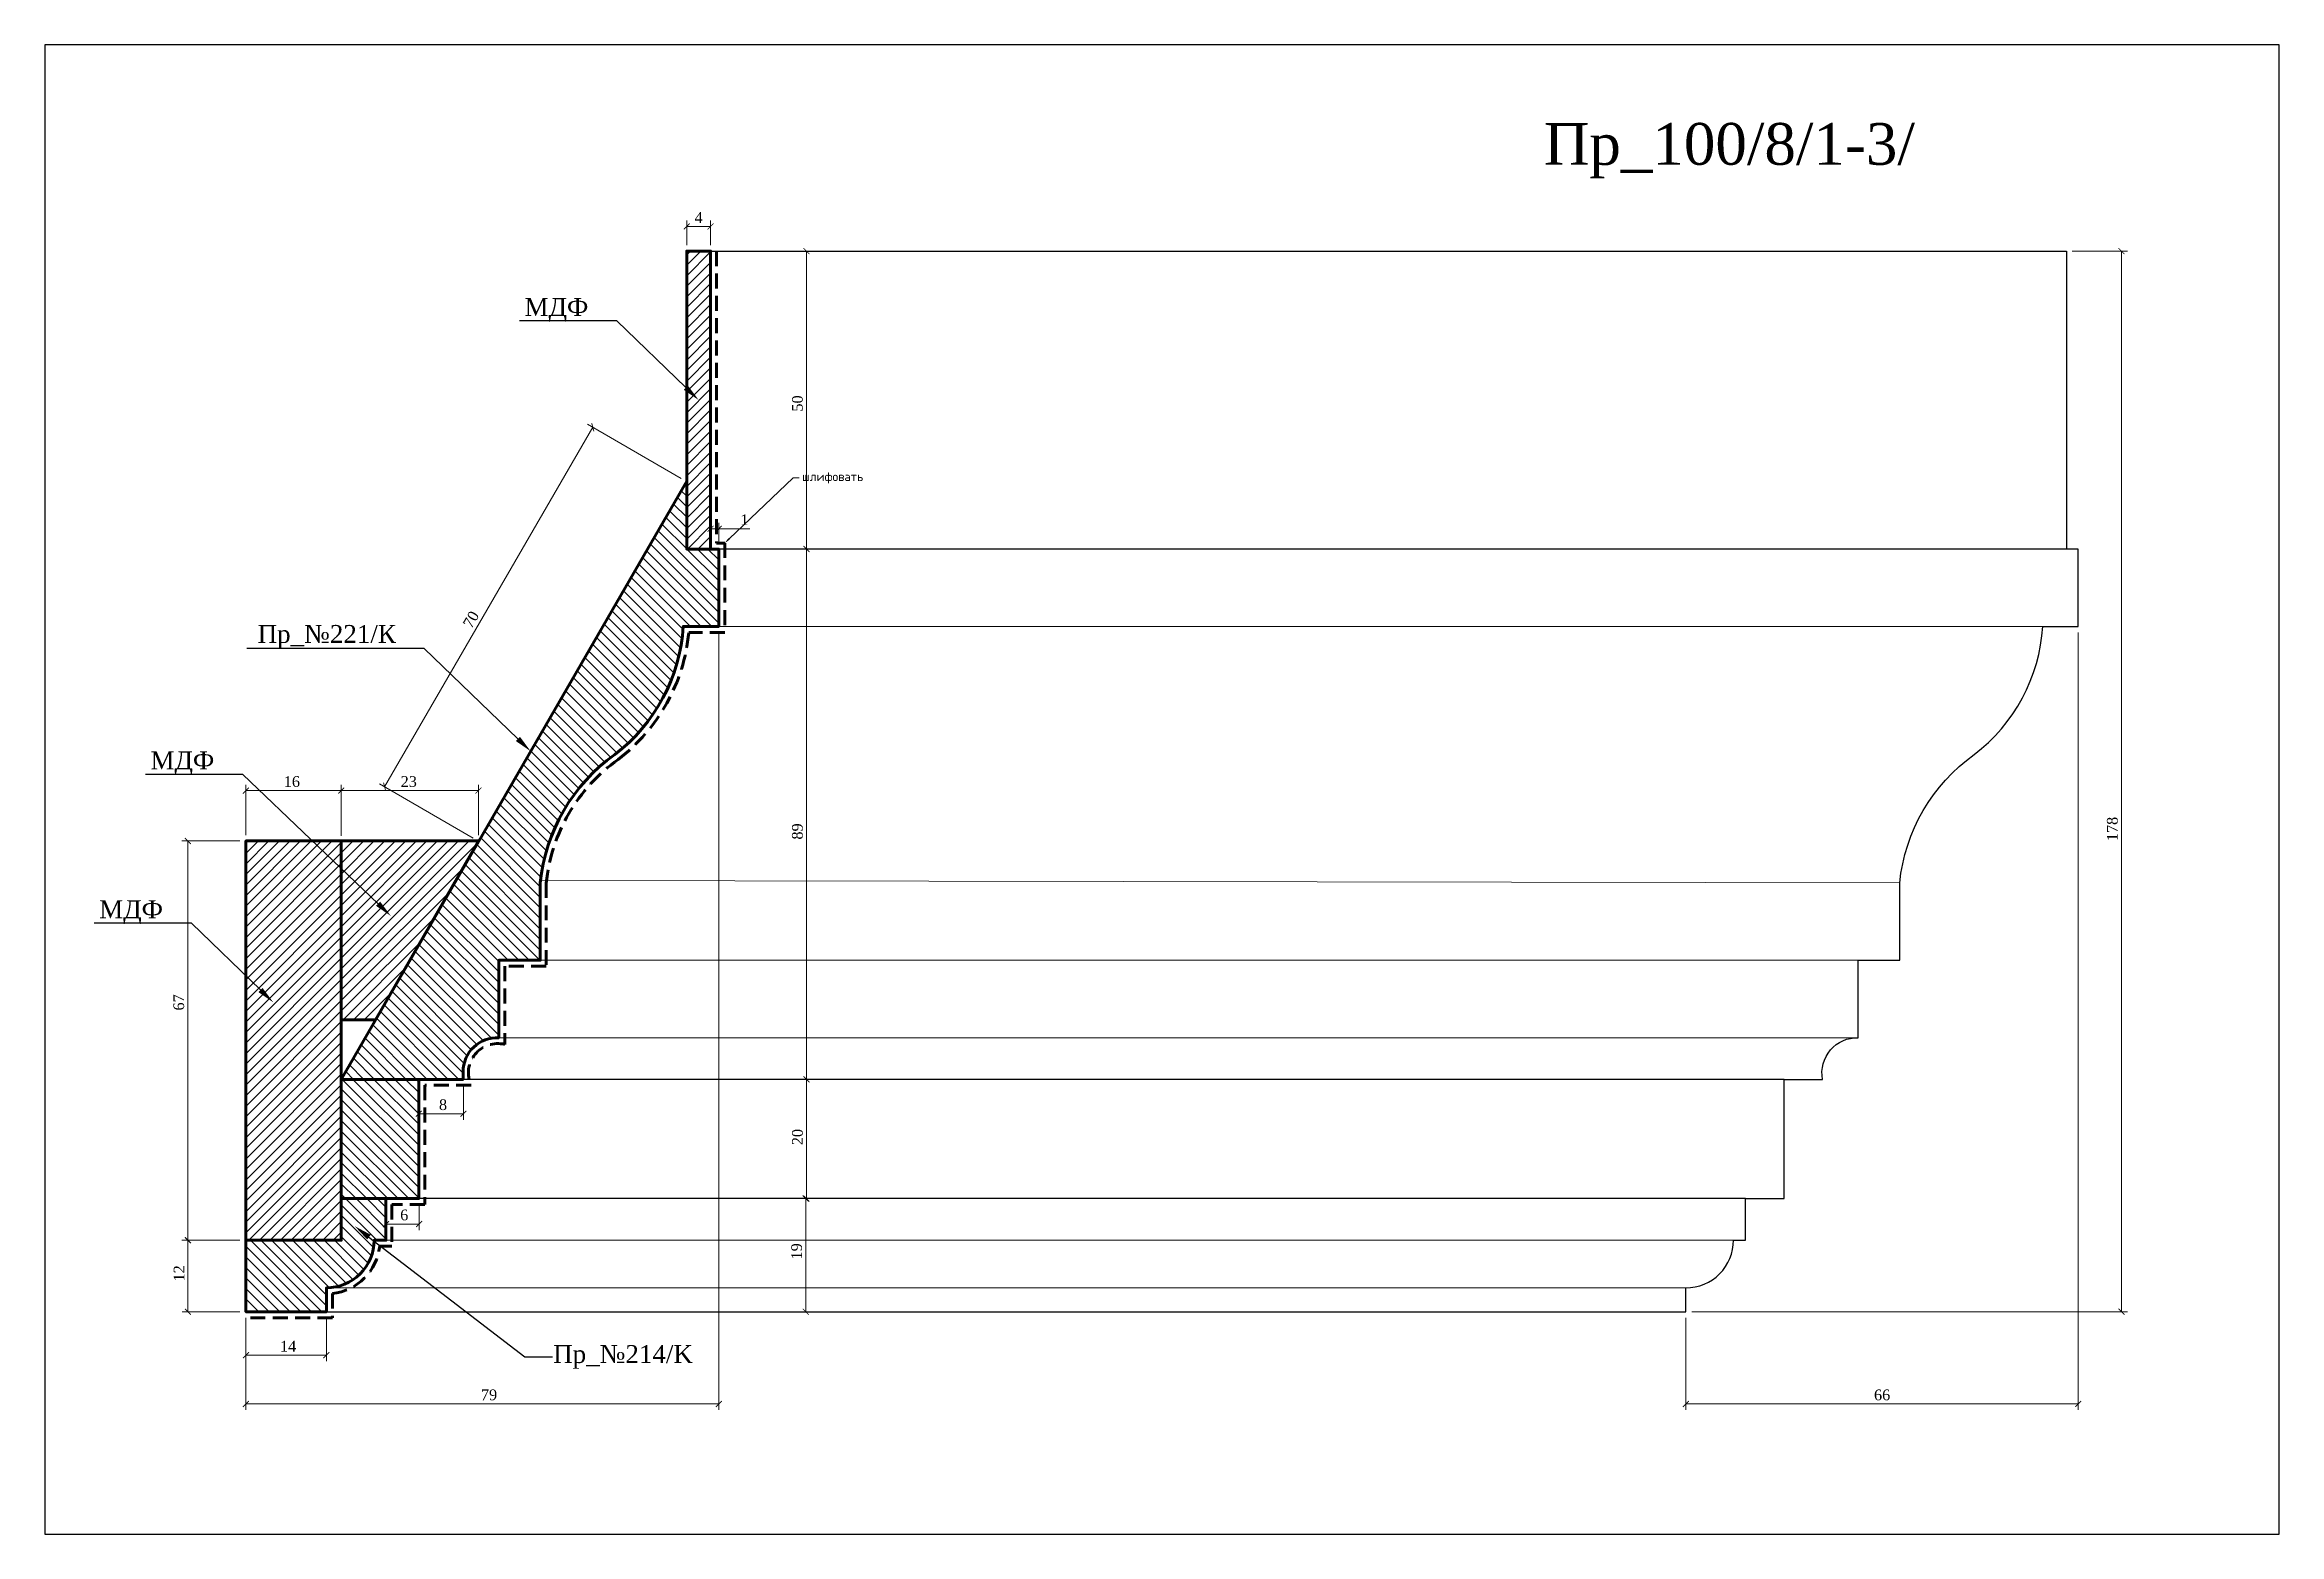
# Model space of a CAD drawing. Header units: millimetres. Extents: x 308810 to 309185, y -92467 to -92217.
import ezdxf
from ezdxf import colors
from ezdxf.entities.mleader import LeaderData, LeaderLine
from ezdxf.math import Vec2, Vec3

# ---------------------------------------------------------------- set-up
doc = ezdxf.new("R2010")
doc.units = ezdxf.units.MM
doc.header["$MEASUREMENT"] = 0
doc.linetypes.add('HIDDEN', pattern=[0.375, 0.25, -0.125])
doc.layers.add('Outside panel', color=7, linetype='Continuous', lineweight=18, true_color=0x7f5e57)
doc.layers.add('линия 50', color=1, linetype='Continuous', lineweight=140)
doc.layers.add('служебный слой РАЗМЕРЫ', color=7, linetype='Continuous', lineweight=9)
doc.layers.add('размеры в модели', color=7, linetype='Continuous')
doc.styles.add('ELECT', font='times.ttf')
doc.styles.get("Standard").update_dxf_attribs({"font": 'times.ttf'})
doc.styles.add('ЕСКД профили текст', font='isocpeur.ttf')
doc.dimstyles.new('M_1', dxfattribs={"dimtxt": 1.8, "dimasz": 1, "dimexe": 1, "dimexo": 1, "dimgap": 0.6, "dimtad": 1, "dimdec": 0, "dimdsep": 46, "dimtxsty": 'Standard', "dimblk": 'ARCHTICK', "dimcen": -5, "dimclrd": 7, "dimclre": 7, "dimclrt": 7, "dimadec": 0, "dimazin": 0, "dimtfac": 1, "dimtdec": 0, "dimtmove": 0, "dimatfit": 3, "dimfxl": 1, "dimtolj": 1, "dimtzin": 0, "dimlwd": 5, "dimlwe": 5, "dimarcsym": 0})
pattern_1 = [(45, (-404.8397, 2071.4047), (-0.8838834765, 0.8838834765), [])]
pattern_2 = [(135, (1677.04, -1007.8649), (-0.8838834765, -0.8838834765), [])]

# ---------------------------------------------------------------- blocks, each defined once
blk = doc.blocks.new('_ArchTick')
at = {"color": 0, "linetype": 'ByBlock', "const_width": 0.15}
blk.add_lwpolyline([(-0.5, -0.5), (0.5, 0.5)], dxfattribs=at)
blk = doc.blocks.new('*D18')
at = {"color": 7, "lineweight": 5, "ltscale": 1000, "transparency": 16777216}
for p, q in [((309151.46, -92315.81), (309151.46, -92446.29)), ((309085.61, -92430.81), (309085.61, -92446.29)), ((309085.61, -92445.29), (309151.46, -92445.29))]:
    blk.add_line(p, q, dxfattribs=at)
at = {"layer": 'Defpoints', "color": 0, "ltscale": 1000, "transparency": 16777216}
for p in [(309151.46, -92314.81), (309085.61, -92429.81), (309151.46, -92445.29)]:
    blk.add_point(p, dxfattribs=at)
at = {"color": 7, "lineweight": 5, "ltscale": 1000, "transparency": 16777216, "rotation": 180}
blk.add_blockref('_ArchTick', (309085.61, -92445.29), dxfattribs=at)
at = {"color": 7, "lineweight": 5, "ltscale": 1000, "transparency": 16777216}
blk.add_blockref('_ArchTick', (309151.46, -92445.29), dxfattribs=at)
at = {"color": 7, "ltscale": 1000, "transparency": 16777216, "insert": (309118.54, -92443.78), "char_height": 1.8, "attachment_point": 5}
blk.add_mtext('\\A1;66', dxfattribs=at)
blk = doc.blocks.new('*D17')
at = {"color": 7, "lineweight": 5, "ltscale": 1000, "transparency": 16777216}
for p, q in [((309150.46, -92251.81), (309159.7, -92251.81)), ((309158.7, -92251.81), (309158.7, -92429.81)), ((309086.61, -92429.81), (309159.7, -92429.81))]:
    blk.add_line(p, q, dxfattribs=at)
at = {"layer": 'Defpoints', "color": 0, "ltscale": 1000, "transparency": 16777216}
for p in [(309149.46, -92251.81), (309085.61, -92429.81), (309158.7, -92429.81)]:
    blk.add_point(p, dxfattribs=at)
at = {"color": 7, "lineweight": 5, "ltscale": 1000, "transparency": 16777216}
for p, rotation in [((309158.7, -92251.81), 90), ((309158.7, -92429.81), 270)]:
    blk.add_blockref('_ArchTick', p, dxfattribs=dict(at, rotation=rotation))
at = {"color": 7, "ltscale": 1000, "transparency": 16777216, "insert": (309157.18, -92348.79), "char_height": 1.8, "attachment_point": 5, "rotation": 90}
blk.add_mtext('\\A1;178', dxfattribs=at)
blk = doc.blocks.new('*D16')
at = {"layer": 'Defpoints', "color": 0, "ltscale": 1000, "transparency": 16777216}
for p in [(308902.17, -92281.37), (308917.9, -92290.48), (308882.97, -92350.81)]:
    blk.add_point(p, dxfattribs=at)
at = {"layer": 'размеры в модели', "color": 7, "lineweight": 5, "ltscale": 1000, "transparency": 16777216}
for p, q in [((308867.24, -92341.71), (308902.17, -92281.37)), ((308917.03, -92289.98), (308901.31, -92280.87)), ((308882.1, -92350.31), (308866.38, -92341.21))]:
    blk.add_line(p, q, dxfattribs=at)
for p, rotation in [((308902.17, -92281.37), 59.93123821539679), ((308867.24, -92341.71), 239.9312382153968)]:
    blk.add_blockref('_ArchTick', p, dxfattribs=dict(at, rotation=rotation))
at = {"layer": 'размеры в модели', "color": 7, "ltscale": 1000, "transparency": 16777216, "insert": (308881.74, -92313.64), "char_height": 1.8, "attachment_point": 5, "rotation": 59.9312}
blk.add_mtext('\\A1;70', dxfattribs=at)
blk = doc.blocks.new('*D15')
at = {"layer": 'Defpoints', "color": 0, "ltscale": 1000, "transparency": 16777216}
for p in [(308843.96, -92417.81), (308834.24, -92429.81), (308843.96, -92429.81)]:
    blk.add_point(p, dxfattribs=at)
at = {"layer": 'размеры в модели', "color": 7, "lineweight": 5, "ltscale": 1000, "transparency": 16777216}
for p, q in [((308842.96, -92417.81), (308833.24, -92417.81)), ((308834.24, -92417.81), (308834.24, -92429.81)), ((308842.96, -92429.81), (308833.24, -92429.81))]:
    blk.add_line(p, q, dxfattribs=at)
for p, rotation in [((308834.24, -92417.81), 90), ((308834.24, -92429.81), 270)]:
    blk.add_blockref('_ArchTick', p, dxfattribs=dict(at, rotation=rotation))
at = {"layer": 'размеры в модели', "color": 7, "ltscale": 1000, "transparency": 16777216, "insert": (308832.74, -92423.37), "char_height": 1.8, "attachment_point": 5, "rotation": 90}
blk.add_mtext('\\A1;12', dxfattribs=at)
blk = doc.blocks.new('*D14')
at = {"layer": 'Defpoints', "color": 0, "ltscale": 1000, "transparency": 16777216}
for p in [(308843.96, -92350.81), (308834.21, -92417.81), (308843.96, -92417.81)]:
    blk.add_point(p, dxfattribs=at)
at = {"layer": 'размеры в модели', "color": 7, "lineweight": 5, "ltscale": 1000, "transparency": 16777216}
for p, q in [((308842.96, -92350.81), (308833.21, -92350.81)), ((308834.21, -92350.81), (308834.21, -92417.81)), ((308842.96, -92417.81), (308833.21, -92417.81))]:
    blk.add_line(p, q, dxfattribs=at)
for p, rotation in [((308834.21, -92350.81), 90), ((308834.21, -92417.81), 270)]:
    blk.add_blockref('_ArchTick', p, dxfattribs=dict(at, rotation=rotation))
at = {"layer": 'размеры в модели', "color": 7, "ltscale": 1000, "transparency": 16777216, "insert": (308832.7, -92377.9), "char_height": 1.8, "attachment_point": 5, "rotation": 90}
blk.add_mtext('\\A1;67', dxfattribs=at)
blk = doc.blocks.new('*D13')
at = {"layer": 'Defpoints', "color": 0, "ltscale": 1000, "transparency": 16777216}
for p in [(308882.97, -92342.36), (308859.97, -92350.92), (308882.97, -92350.81)]:
    blk.add_point(p, dxfattribs=at)
at = {"layer": 'размеры в модели', "color": 7, "lineweight": 5, "ltscale": 1000, "transparency": 16777216}
for p, q in [((308859.97, -92349.92), (308859.97, -92341.36)), ((308859.97, -92342.36), (308882.97, -92342.36)), ((308882.97, -92349.81), (308882.97, -92341.36))]:
    blk.add_line(p, q, dxfattribs=at)
at = {"layer": 'размеры в модели', "color": 7, "lineweight": 5, "ltscale": 1000, "transparency": 16777216, "rotation": 180}
blk.add_blockref('_ArchTick', (308859.97, -92342.36), dxfattribs=at)
at = {"layer": 'размеры в модели', "color": 7, "lineweight": 5, "ltscale": 1000, "transparency": 16777216}
blk.add_blockref('_ArchTick', (308882.97, -92342.36), dxfattribs=at)
at = {"layer": 'размеры в модели', "color": 7, "ltscale": 1000, "transparency": 16777216, "insert": (308871.29, -92340.84), "char_height": 1.8, "attachment_point": 5}
blk.add_mtext('\\A1;23', dxfattribs=at)
blk = doc.blocks.new('*D12')
at = {"layer": 'Defpoints', "color": 0, "ltscale": 1000, "transparency": 16777216}
for p in [(308859.97, -92342.36), (308843.96, -92350.81), (308859.97, -92350.81)]:
    blk.add_point(p, dxfattribs=at)
at = {"layer": 'размеры в модели', "color": 7, "lineweight": 5, "ltscale": 1000, "transparency": 16777216}
for p, q in [((308843.96, -92349.81), (308843.96, -92341.36)), ((308843.96, -92342.36), (308859.97, -92342.36)), ((308859.97, -92349.81), (308859.97, -92341.36))]:
    blk.add_line(p, q, dxfattribs=at)
at = {"layer": 'размеры в модели', "color": 7, "lineweight": 5, "ltscale": 1000, "transparency": 16777216, "rotation": 180}
blk.add_blockref('_ArchTick', (308843.96, -92342.36), dxfattribs=at)
at = {"layer": 'размеры в модели', "color": 7, "lineweight": 5, "ltscale": 1000, "transparency": 16777216}
blk.add_blockref('_ArchTick', (308859.97, -92342.36), dxfattribs=at)
at = {"layer": 'размеры в модели', "color": 7, "ltscale": 1000, "transparency": 16777216, "insert": (308851.68, -92340.84), "char_height": 1.8, "attachment_point": 5}
blk.add_mtext('\\A1;16', dxfattribs=at)
blk = doc.blocks.new('*D11')
at = {"layer": 'Defpoints', "color": 0, "ltscale": 1000, "transparency": 16777216}
for p in [(308923.31, -92314.81), (308843.96, -92429.81), (308923.31, -92445.29)]:
    blk.add_point(p, dxfattribs=at)
at = {"layer": 'размеры в модели', "color": 7, "lineweight": 5, "ltscale": 1000, "transparency": 16777216}
for p, q in [((308923.31, -92315.81), (308923.31, -92446.29)), ((308843.96, -92430.81), (308843.96, -92446.29)), ((308843.96, -92445.29), (308923.31, -92445.29))]:
    blk.add_line(p, q, dxfattribs=at)
at = {"layer": 'размеры в модели', "color": 7, "lineweight": 5, "ltscale": 1000, "transparency": 16777216, "rotation": 180}
blk.add_blockref('_ArchTick', (308843.96, -92445.29), dxfattribs=at)
at = {"layer": 'размеры в модели', "color": 7, "lineweight": 5, "ltscale": 1000, "transparency": 16777216}
blk.add_blockref('_ArchTick', (308923.31, -92445.29), dxfattribs=at)
at = {"layer": 'размеры в модели', "color": 7, "ltscale": 1000, "transparency": 16777216, "insert": (308884.76, -92443.77), "char_height": 1.8, "attachment_point": 5}
blk.add_mtext('\\A1;79', dxfattribs=at)
blk = doc.blocks.new('*D10')
at = {"layer": 'Defpoints', "color": 0, "ltscale": 1000, "transparency": 16777216}
for p in [(308843.96, -92429.81), (308857.47, -92429.68), (308857.47, -92437.1)]:
    blk.add_point(p, dxfattribs=at)
at = {"layer": 'размеры в модели', "color": 7, "lineweight": 5, "ltscale": 1000, "transparency": 16777216}
for p, q in [((308843.96, -92430.81), (308843.96, -92438.1)), ((308857.47, -92430.68), (308857.47, -92438.1)), ((308843.96, -92437.1), (308857.47, -92437.1))]:
    blk.add_line(p, q, dxfattribs=at)
at = {"layer": 'размеры в модели', "color": 7, "lineweight": 5, "ltscale": 1000, "transparency": 16777216, "rotation": 180}
blk.add_blockref('_ArchTick', (308843.96, -92437.1), dxfattribs=at)
at = {"layer": 'размеры в модели', "color": 7, "lineweight": 5, "ltscale": 1000, "transparency": 16777216}
blk.add_blockref('_ArchTick', (308857.47, -92437.1), dxfattribs=at)
at = {"layer": 'размеры в модели', "color": 7, "ltscale": 1000, "transparency": 16777216, "insert": (308851.04, -92435.6), "char_height": 1.8, "attachment_point": 5}
blk.add_mtext('\\A1;14', dxfattribs=at)
blk = doc.blocks.new('*D9')
at = {"layer": 'Defpoints', "color": 0, "ltscale": 1000, "transparency": 16777216}
for p in [(308872.92, -92390.81), (308938.03, -92390.81), (308872.97, -92410.81)]:
    blk.add_point(p, dxfattribs=at)
at = {"layer": 'размеры в модели', "color": 7, "lineweight": 5, "ltscale": 1000, "transparency": 16777216}
for p, q in [((308873.92, -92390.81), (308939.03, -92390.81)), ((308938.03, -92410.81), (308938.03, -92390.81)), ((308873.97, -92410.81), (308939.03, -92410.81))]:
    blk.add_line(p, q, dxfattribs=at)
for p, rotation in [((308938.03, -92390.81), 90), ((308938.03, -92410.81), 270)]:
    blk.add_blockref('_ArchTick', p, dxfattribs=dict(at, rotation=rotation))
at = {"layer": 'размеры в модели', "color": 7, "ltscale": 1000, "transparency": 16777216, "insert": (308936.52, -92400.5), "char_height": 1.8, "attachment_point": 5, "rotation": 90}
blk.add_mtext('\\A1;20', dxfattribs=at)
blk = doc.blocks.new('*D8')
at = {"layer": 'Defpoints', "color": 0, "ltscale": 1000, "transparency": 16777216}
for p in [(308867.47, -92410.81), (308857.47, -92429.81), (308937.91, -92429.81)]:
    blk.add_point(p, dxfattribs=at)
at = {"layer": 'размеры в модели', "color": 7, "lineweight": 5, "ltscale": 1000, "transparency": 16777216}
for p, q in [((308868.47, -92410.81), (308938.91, -92410.81)), ((308937.91, -92410.81), (308937.91, -92429.81)), ((308858.47, -92429.81), (308938.91, -92429.81))]:
    blk.add_line(p, q, dxfattribs=at)
for p, rotation in [((308937.91, -92410.81), 90), ((308937.91, -92429.81), 270)]:
    blk.add_blockref('_ArchTick', p, dxfattribs=dict(at, rotation=rotation))
at = {"layer": 'размеры в модели', "color": 7, "ltscale": 1000, "transparency": 16777216, "insert": (308936.39, -92419.68), "char_height": 1.8, "attachment_point": 5, "rotation": 90}
blk.add_mtext('\\A1;19', dxfattribs=at)
blk = doc.blocks.new('*D7')
at = {"layer": 'Defpoints', "color": 0, "ltscale": 1000, "transparency": 16777216}
for p in [(308867.47, -92410.81), (308873.04, -92410.73), (308873.04, -92415.1)]:
    blk.add_point(p, dxfattribs=at)
at = {"layer": 'размеры в модели', "color": 7, "lineweight": 5, "ltscale": 1000, "transparency": 16777216}
for p, q in [((308867.47, -92411.81), (308867.47, -92416.1)), ((308873.04, -92411.73), (308873.04, -92416.1)), ((308867.47, -92415.1), (308873.04, -92415.1))]:
    blk.add_line(p, q, dxfattribs=at)
at = {"layer": 'размеры в модели', "color": 7, "lineweight": 5, "ltscale": 1000, "transparency": 16777216, "rotation": 180}
blk.add_blockref('_ArchTick', (308867.47, -92415.1), dxfattribs=at)
at = {"layer": 'размеры в модели', "color": 7, "lineweight": 5, "ltscale": 1000, "transparency": 16777216}
blk.add_blockref('_ArchTick', (308873.04, -92415.1), dxfattribs=at)
at = {"layer": 'размеры в модели', "color": 7, "ltscale": 1000, "transparency": 16777216, "insert": (308870.53, -92413.58), "char_height": 1.8, "attachment_point": 5}
blk.add_mtext('\\A1;6', dxfattribs=at)
blk = doc.blocks.new('*D6')
at = {"layer": 'Defpoints', "color": 0, "ltscale": 1000, "transparency": 16777216}
for p in [(308872.97, -92390.81), (308880.47, -92390.81), (308880.47, -92396.59)]:
    blk.add_point(p, dxfattribs=at)
at = {"layer": 'размеры в модели', "color": 7, "lineweight": 5, "ltscale": 1000, "transparency": 16777216}
for p, q in [((308872.97, -92391.81), (308872.97, -92397.59)), ((308880.47, -92391.81), (308880.47, -92397.59)), ((308872.97, -92396.59), (308880.47, -92396.59))]:
    blk.add_line(p, q, dxfattribs=at)
at = {"layer": 'размеры в модели', "color": 7, "lineweight": 5, "ltscale": 1000, "transparency": 16777216, "rotation": 180}
blk.add_blockref('_ArchTick', (308872.97, -92396.59), dxfattribs=at)
at = {"layer": 'размеры в модели', "color": 7, "lineweight": 5, "ltscale": 1000, "transparency": 16777216}
blk.add_blockref('_ArchTick', (308880.47, -92396.59), dxfattribs=at)
at = {"layer": 'размеры в модели', "color": 7, "ltscale": 1000, "transparency": 16777216, "insert": (308877.04, -92395.08), "char_height": 1.8, "attachment_point": 5}
blk.add_mtext('\\A1;8', dxfattribs=at)
blk = doc.blocks.new('*D5')
at = {"layer": 'Defpoints', "color": 0, "ltscale": 1000, "transparency": 16777216}
for p in [(308923.31, -92301.81), (308880.47, -92390.81), (308938.03, -92390.81)]:
    blk.add_point(p, dxfattribs=at)
at = {"layer": 'размеры в модели', "color": 7, "lineweight": 5, "ltscale": 1000, "transparency": 16777216}
for p, q in [((308924.31, -92301.81), (308939.03, -92301.81)), ((308938.03, -92301.81), (308938.03, -92390.81)), ((308881.47, -92390.81), (308939.03, -92390.81))]:
    blk.add_line(p, q, dxfattribs=at)
for p, rotation in [((308938.03, -92301.81), 90), ((308938.03, -92390.81), 270)]:
    blk.add_blockref('_ArchTick', p, dxfattribs=dict(at, rotation=rotation))
at = {"layer": 'размеры в модели', "color": 7, "ltscale": 1000, "transparency": 16777216, "insert": (308936.51, -92349.21), "char_height": 1.8, "attachment_point": 5, "rotation": 90}
blk.add_mtext('\\A1;89', dxfattribs=at)
blk = doc.blocks.new('*D4')
at = {"layer": 'Defpoints', "color": 0, "ltscale": 1000, "transparency": 16777216}
for p in [(308923.31, -92298.4), (308921.94, -92301.75), (308923.31, -92301.75)]:
    blk.add_point(p, dxfattribs=at)
at = {"layer": 'размеры в модели', "color": 7, "lineweight": 5, "ltscale": 1000, "transparency": 16777216}
for p, q in [((308921.94, -92300.75), (308921.94, -92297.4)), ((308921.94, -92298.4), (308923.31, -92298.4)), ((308923.31, -92300.75), (308923.31, -92297.4)), ((308923.31, -92298.4), (308928.55, -92298.4))]:
    blk.add_line(p, q, dxfattribs=at)
at = {"layer": 'размеры в модели', "color": 7, "lineweight": 5, "ltscale": 1000, "transparency": 16777216, "rotation": 180}
blk.add_blockref('_ArchTick', (308921.94, -92298.4), dxfattribs=at)
at = {"layer": 'размеры в модели', "color": 7, "lineweight": 5, "ltscale": 1000, "transparency": 16777216}
blk.add_blockref('_ArchTick', (308923.31, -92298.4), dxfattribs=at)
at = {"layer": 'размеры в модели', "color": 7, "ltscale": 1000, "transparency": 16777216, "insert": (308927.6, -92296.9), "char_height": 1.8, "attachment_point": 5}
blk.add_mtext('\\A1;1', dxfattribs=at)
blk = doc.blocks.new('*D3')
at = {"layer": 'Defpoints', "color": 0, "ltscale": 1000, "transparency": 16777216}
for p in [(308921.94, -92251.81), (308921.94, -92301.81), (308938.03, -92301.81)]:
    blk.add_point(p, dxfattribs=at)
at = {"layer": 'размеры в модели', "color": 7, "lineweight": 5, "ltscale": 1000, "transparency": 16777216}
for p, q in [((308922.94, -92251.81), (308939.03, -92251.81)), ((308938.03, -92251.81), (308938.03, -92301.81)), ((308922.94, -92301.81), (308939.03, -92301.81))]:
    blk.add_line(p, q, dxfattribs=at)
for p, rotation in [((308938.03, -92251.81), 90), ((308938.03, -92301.81), 270)]:
    blk.add_blockref('_ArchTick', p, dxfattribs=dict(at, rotation=rotation))
at = {"layer": 'размеры в модели', "color": 7, "ltscale": 1000, "transparency": 16777216, "insert": (308936.52, -92277.38), "char_height": 1.8, "attachment_point": 5, "rotation": 90}
blk.add_mtext('\\A1;50', dxfattribs=at)
blk = doc.blocks.new('*D2')
at = {"layer": 'Defpoints', "color": 0, "ltscale": 1000, "transparency": 16777216}
for p in [(308921.94, -92247.67), (308917.94, -92251.81), (308921.94, -92251.81)]:
    blk.add_point(p, dxfattribs=at)
at = {"layer": 'размеры в модели', "color": 7, "lineweight": 5, "ltscale": 1000, "transparency": 16777216}
for p, q in [((308917.94, -92250.81), (308917.94, -92246.67)), ((308917.94, -92247.67), (308921.94, -92247.67)), ((308921.94, -92250.81), (308921.94, -92246.67))]:
    blk.add_line(p, q, dxfattribs=at)
at = {"layer": 'размеры в модели', "color": 7, "lineweight": 5, "ltscale": 1000, "transparency": 16777216, "rotation": 180}
blk.add_blockref('_ArchTick', (308917.94, -92247.67), dxfattribs=at)
at = {"layer": 'размеры в модели', "color": 7, "lineweight": 5, "ltscale": 1000, "transparency": 16777216}
blk.add_blockref('_ArchTick', (308921.94, -92247.67), dxfattribs=at)
at = {"layer": 'размеры в модели', "color": 7, "ltscale": 1000, "transparency": 16777216, "insert": (308919.94, -92246.17), "char_height": 1.8, "attachment_point": 5}
blk.add_mtext('\\A1;4', dxfattribs=at)

msp = doc.modelspace()

# ---------------------------------------------------------------- hatches: boundary and pattern name
at = {"layer": 'Outside panel', "ltscale": 1000}
h = msp.add_hatch(dxfattribs=at)
h.set_pattern_fill('ANSI31', color=5, scale=10)
h.set_pattern_definition(pattern_1)
h.paths.add_polyline_path([(308921.94, -92251.81), (308917.94, -92251.81), (308917.94, -92301.81), (308921.94, -92301.81)])
h = msp.add_hatch(dxfattribs=at)
h.set_pattern_fill('ANSI31', color=256, scale=10, angle=90)
h.set_pattern_definition([(135, (1603.7906, -987.5452), (-0.8838834765, -0.8838834765), [])])
h.paths.add_polyline_path([(308923.31, -92301.81), (308917.94, -92301.81), (308917.94, -92290.41), (308911.35, -92301.81), (308859.97, -92390.81), (308873.31, -92390.81), (308880.4, -92390.81), (308880.4, -92389.61, -0.429311), (308886.4, -92383.82), (308886.4, -92370.81), (308893.35, -92370.81), (308893.35, -92357.81, -0.215343), (308905.85, -92336.31, 0.217324), (308917.35, -92314.81), (308923.31, -92314.81)])
h = msp.add_hatch(dxfattribs=at)
h.set_pattern_fill('ANSI31', color=5, scale=10)
h.set_pattern_definition(pattern_1)
h.paths.add_polyline_path([(308859.97, -92350.81), (308843.96, -92350.81), (308843.96, -92417.81), (308859.97, -92417.81), (308859.97, -92410.81), (308859.97, -92390.81)])
h = msp.add_hatch(dxfattribs=at)
h.set_pattern_fill('ANSI31', color=5, scale=10)
h.set_pattern_definition(pattern_1)
h.paths.add_polyline_path([(308882.97, -92350.81), (308859.97, -92350.81), (308859.97, -92380.81), (308865.72, -92380.81)])
h = msp.add_hatch(dxfattribs=at)
h.set_pattern_fill('ANSI31', color=256, scale=10, angle=90)
h.set_pattern_definition(pattern_2)
h.paths.add_polyline_path([(308872.97, -92390.81), (308859.97, -92390.81), (308859.97, -92410.81), (308872.97, -92410.81)])
h = msp.add_hatch(dxfattribs=at)
h.set_pattern_fill('ANSI31', color=256, scale=10, angle=90)
h.set_pattern_definition(pattern_2)
h.paths.add_polyline_path([(308865.47, -92417.81), (308867.47, -92417.81), (308867.47, -92410.81), (308859.97, -92410.81), (308859.97, -92417.81), (308843.96, -92417.81), (308843.96, -92429.81), (308857.47, -92429.81), (308857.47, -92425.81, 0.414214)])

# ---------------------------------------------------------------- linework, layer by layer
at = {"linetype": 'Continuous', "lineweight": 15}
for p, q in [((309145.5, -92314.81), (308923.31, -92314.81)), ((309121.5, -92357.81), (308893.39, -92357.46)), ((309114.54, -92370.81), (308893.06, -92370.81)), ((309114.54, -92383.82), (308886.3, -92383.82)), ((309093.61, -92417.81), (308867.14, -92417.81)), ((309085.61, -92425.81), (308857.56, -92425.81))]:
    msp.add_line(p, q, dxfattribs=at)
at = {"color": 7}
for p, q in [((309102.11, -92390.81), (308879.35, -92390.81)), ((309095.61, -92410.81), (308872.53, -92410.81))]:
    msp.add_line(p, q, dxfattribs=at)
at = {"color": 6, "ltscale": 1000}
msp.add_lwpolyline([(308810.19, -92467.17), (309185.19, -92467.17), (309185.19, -92217.17), (308810.19, -92217.17)], close=True, dxfattribs=at)
at = {"color": 7}
msp.add_lwpolyline([(308921.94, -92251.81), (309149.46, -92251.81), (309149.46, -92301.81), (308923.08, -92301.81)], dxfattribs=at)
msp.add_lwpolyline([(308856.96, -92429.81), (309085.61, -92429.81), (309085.61, -92425.81, 0.414214), (309093.61, -92417.81), (309095.61, -92417.81), (309095.61, -92410.81), (309102.11, -92410.81), (309102.11, -92390.81), (309108.54, -92390.81, -0.476445), (309114.54, -92383.82), (309114.54, -92370.81), (309121.5, -92370.81), (309121.5, -92357.81, -0.215343), (309133.99, -92336.31, 0.217324), (309145.5, -92314.81), (309151.46, -92314.81), (309151.46, -92301.81), (309149.46, -92301.81)], format="xyb", dxfattribs=at)
at = {"layer": 'линия 50', "color": 1, "linetype": 'HIDDEN', "ltscale": 10, "true_color": 0xff0909}
msp.add_lwpolyline([(308922.94, -92251.81), (308922.94, -92300.81), (308924.31, -92300.81), (308924.31, -92315.81), (308918.28, -92315.81, -0.209375), (308906.44, -92337.12, 0.215026), (308894.35, -92357.87), (308894.35, -92371.81), (308887.4, -92371.81), (308887.4, -92384.95, 0.62704), (308881.75, -92391.81), (308873.97, -92391.81), (308873.97, -92411.81), (308868.47, -92411.81), (308868.47, -92418.81), (308866.41, -92418.81, -0.350397), (308858.47, -92426.76), (308858.47, -92430.81), (308843.96, -92430.81)], format="xyb", dxfattribs=at)
at = {"layer": 'линия 50', "color": 7}
for points in [[(308921.94, -92301.81), (308917.94, -92301.81), (308917.94, -92251.81), (308921.94, -92251.81)], [(308859.97, -92350.81), (308843.96, -92350.81), (308843.96, -92417.81), (308859.97, -92417.81)], [(308865.72, -92380.81), (308882.97, -92350.81), (308859.97, -92350.81), (308859.97, -92380.81)], [(308872.97, -92390.81), (308859.97, -92390.81), (308859.97, -92410.81), (308872.97, -92410.81)]]:
    msp.add_lwpolyline(points, close=True, dxfattribs=at)
for points in [[(308917.94, -92301.81), (308923.31, -92301.81), (308923.31, -92314.81), (308917.35, -92314.81, -0.217324), (308905.85, -92336.31, 0.215343), (308893.35, -92357.81), (308893.35, -92370.81), (308886.4, -92370.81), (308886.4, -92383.82, 0.424695), (308880.4, -92389.52), (308880.4, -92390.81), (308873.31, -92390.81), (308859.97, -92390.81), (308911.35, -92301.81), (308917.94, -92290.41), (308917.94, -92301.81), (308923.31, -92301.81)], [(308867.47, -92410.81), (308867.47, -92417.81), (308865.47, -92417.81, -0.414214), (308857.47, -92425.81), (308857.47, -92429.81), (308843.96, -92429.81), (308843.96, -92417.81), (308859.97, -92417.81), (308859.97, -92410.81), (308867.47, -92410.81)]]:
    msp.add_lwpolyline(points, format="xyb", dxfattribs=at)

# ---------------------------------------------------------------- texts
at = {"color": 7, "ltscale": 1000, "style": 'ELECT'}
msp.add_text('Пр_100/8/1-3/', height=7, dxfattribs=at).set_placement((309061.78, -92237.32))

# ---------------------------------------------------------------- dimensions: what is measured, and where the dimension line sits
at = {"color": 5, "ltscale": 1000}
dim = msp.add_linear_dim(base=(309158.7, -92429.81), p1=(309149.46, -92251.81), p2=(309085.61, -92429.81), angle=90, dimstyle='M_1', dxfattribs=at)
dim.commit()
dim.dimension.update_dxf_attribs({"geometry": '*D17', "text_midpoint": (309158.7, -92348.79), "dimtype": 128})
dim = msp.add_linear_dim(base=(309151.46, -92445.29), p1=(309085.61, -92429.81), p2=(309151.46, -92314.81), dimstyle='M_1', dxfattribs=at)
dim.commit()
dim.dimension.update_dxf_attribs({"geometry": '*D18', "text_midpoint": (309118.54, -92445.29), "dimtype": 128})
at = {"layer": 'размеры в модели', "color": 5, "ltscale": 1000}
for base, p1, p2, picture, middle in [((308921.94, -92247.67), (308917.94, -92251.81), (308921.94, -92251.81), '*D2', (308919.94, -92247.67)), ((308923.31, -92298.4), (308921.94, -92301.75), (308923.31, -92301.75), '*D4', (308927.6, -92298.4)), ((308923.31, -92445.29), (308843.96, -92429.81), (308923.31, -92314.81), '*D11', (308884.76, -92445.29)), ((308859.97, -92342.36), (308843.96, -92350.81), (308859.97, -92350.81), '*D12', (308851.68, -92342.36)), ((308882.97, -92342.36), (308859.97, -92350.92), (308882.97, -92350.81), '*D13', (308871.29, -92342.36)), ((308880.4714, -92396.5917), (308872.9691, -92390.8141), (308880.4714, -92390.8134), '*D6', (308877.0399, -92396.5917)), ((308873.04, -92415.1), (308867.47, -92410.81), (308873.04, -92410.73), '*D7', (308870.53, -92415.1)), ((308857.47, -92437.1), (308843.96, -92429.81), (308857.47, -92429.68), '*D10', (308851.04, -92437.1))]:
    dim = msp.add_linear_dim(base=base, p1=p1, p2=p2, dimstyle='M_1', dxfattribs=at)
    dim.commit()
    dim.dimension.update_dxf_attribs({"geometry": picture, "text_midpoint": middle, "dimtype": 128})
for base, p1, p2, angle, picture, middle, dimtype in [((308938.03, -92301.81), (308921.94, -92251.81), (308921.94, -92301.81), 90, '*D3', (308938.03, -92277.38), 128), ((308902.17, -92281.37), (308882.97, -92350.81), (308917.9, -92290.48), 59.9312, '*D16', (308883.05, -92314.41), 129), ((308938.03, -92390.81), (308923.31, -92301.81), (308880.47, -92390.81), 90, '*D5', (308938.03, -92349.21), 128), ((308834.21, -92417.81), (308843.96, -92350.81), (308843.96, -92417.81), 90, '*D14', (308834.21, -92377.9), 128), ((308938.03, -92390.81), (308872.97, -92410.81), (308872.92, -92390.81), 90, '*D9', (308938.03, -92400.5), 128), ((308937.91, -92429.81), (308867.47, -92410.81), (308857.47, -92429.81), 90, '*D8', (308937.91, -92419.68), 128), ((308834.24, -92429.81), (308843.96, -92417.81), (308843.96, -92429.81), 90, '*D15', (308834.24, -92423.37), 128)]:
    dim = msp.add_linear_dim(base=base, p1=p1, p2=p2, angle=angle, dimstyle='M_1', dxfattribs=at)
    dim.commit()
    dim.dimension.update_dxf_attribs({"geometry": picture, "text_midpoint": middle, "dimtype": dimtype})

# ---------------------------------------------------------------- leaders
at = {"layer": 'размеры в модели', "color": 7, "ltscale": 1000}
ml = msp.add_multileader_mtext('Standard', dxfattribs=at)
ml.set_content('\\A1;МДФ  ', color=7)
ml.set_leader_properties()
ml.build(insert=Vec2(0, 0))
ml.multileader.update_dxf_attribs({"text_right_attachment_type": 6, "dogleg_length": 0.36, "arrow_head_size": 3})
ctx = ml.context
ctx.base_point, ctx.char_height, ctx.arrow_head_size, ctx.landing_gap_size, ctx.plane_origin = Vec3(308891.1, -92261.61), 3, 3, 0.09, Vec3(308901.36, -92279.54)
ctx.right_attachment, ctx.text_align_type = 6, 2
notes = []
notes.append((ctx, [(0, (1, 1, 0), (308906.18, -92263.53), (-1, 0), 4.68, [(0, [(308919.94, -92276.81)], 0, [])])]))
ctx.mtext.insert, ctx.mtext.alignment, ctx.mtext.flow_direction = Vec3(308901.42, -92259.69), 3, 5
ml = msp.add_multileader_mtext('Standard', dxfattribs=at)
ml.set_content('\\A1;Пр_№221/К  ', color=7)
ml.set_leader_properties()
ml.build(insert=Vec2(0, 0))
ml.multileader.update_dxf_attribs({"text_right_attachment_type": 6, "dogleg_length": 0.36, "arrow_head_size": 3})
ctx = ml.context
ctx.base_point, ctx.char_height, ctx.arrow_head_size, ctx.landing_gap_size, ctx.plane_origin = Vec3(308846.45, -92316.54), 3, 3, 0.09, Vec3(308873.18, -92338.48)
ctx.right_attachment, ctx.text_align_type = 6, 2
notes.append((ctx, [(0, (1, 1, 0), (308873.9, -92318.52), (-1, 0), 4.68, [(0, [(308891.76, -92335.76)], 0, [])])]))
ctx.mtext.insert, ctx.mtext.alignment, ctx.mtext.flow_direction = Vec3(308869.13, -92314.56), 3, 5
ml = msp.add_multileader_mtext('Standard', dxfattribs=at)
ml.set_content('\\A1;МДФ  ', color=7)
ml.set_leader_properties()
ml.build(insert=Vec2(0, 0))
ml.multileader.update_dxf_attribs({"text_right_attachment_type": 6, "dogleg_length": 0.36, "arrow_head_size": 3})
ctx = ml.context
ctx.base_point, ctx.char_height, ctx.arrow_head_size, ctx.landing_gap_size, ctx.plane_origin = Vec3(308828.34, -92337.71), 3, 3, 0.09, Vec3(308849.73, -92366.14)
ctx.right_attachment, ctx.text_align_type = 6, 2
notes.append((ctx, [(0, (1, 1, 0), (308843.42, -92339.63), (-1, 0), 4.68, [(0, [(308868.31, -92363.41)], 0, [])])]))
ctx.mtext.insert, ctx.mtext.alignment, ctx.mtext.flow_direction = Vec3(308838.65, -92335.78), 3, 5
ml = msp.add_multileader_mtext('Standard', dxfattribs=at)
ml.set_content('\\A1;МДФ  ', color=7)
ml.set_leader_properties()
ml.build(insert=Vec2(0, 0))
ml.multileader.update_dxf_attribs({"text_right_attachment_type": 6, "dogleg_length": 0.36, "arrow_head_size": 3})
ctx = ml.context
ctx.base_point, ctx.char_height, ctx.arrow_head_size, ctx.landing_gap_size, ctx.plane_origin = Vec3(308819.73, -92362.69), 3, 3, 0.09, Vec3(308829.98, -92380.62)
ctx.right_attachment, ctx.text_align_type = 6, 2
notes.append((ctx, [(0, (1, 1, 0), (308834.81, -92364.61), (-1, 0), 4.68, [(0, [(308848.56, -92377.9)], 0, [])])]))
ctx.mtext.insert, ctx.mtext.alignment, ctx.mtext.flow_direction = Vec3(308830.04, -92360.77), 3, 5
ml = msp.add_multileader_mtext('Standard', dxfattribs=at)
ml.set_content('\\A1;Пр_№214/K ', color=7)
ml.set_leader_properties()
ml.build(insert=Vec2(0, 0))
ml.multileader.update_dxf_attribs({"text_right_attachment_type": 6, "dogleg_length": 0.36, "arrow_head_size": 3})
ctx = ml.context
ctx.base_point, ctx.char_height, ctx.arrow_head_size, ctx.landing_gap_size, ctx.plane_origin = Vec3(308895.43, -92437.39), 3, 3, 0.09, Vec3(308894.8, -92457.35)
ctx.right_attachment = 6
notes.append((ctx, [(1, (1, 1, 0), (308890.75, -92437.39), (1, 0), 4.68, [(0, [(308862.23, -92415.46)], 0, [])])]))
ctx.mtext.insert, ctx.mtext.flow_direction = Vec3(308895.52, -92435.41), 5
at = {"layer": 'служебный слой РАЗМЕРЫ'}
ml = msp.add_multileader_mtext('Standard', dxfattribs=at)
ml.set_content('\\A1;шлифовать', color=256, style='ЕСКД профили текст')
ml.set_leader_properties(color=256, linetype='ByLayer', lineweight=-1)
ml.build(insert=Vec2(0, 0))
ml.multileader.update_dxf_attribs({"dogleg_length": 1, "arrow_head_size": 1})
ctx = ml.context
ctx.base_point, ctx.char_height, ctx.arrow_head_size, ctx.landing_gap_size, ctx.plane_origin = Vec3(308936.78, -92289.88), 1.5, 1, 0.5, Vec3(308950.25, -92263.71)
notes.append((ctx, [(1, (1, 1, 0), (308935.78, -92289.88), (1, 0), 1, [(0, [(308924.31, -92300.81)], 0, [])])]))
ctx.mtext.insert, ctx.mtext.flow_direction = Vec3(308937.28, -92288.9), 5
for ctx, leaders in notes:
    for number, flags, end, landing, length, lines in leaders:
        leader = LeaderData()
        leader.index, (leader.has_last_leader_line, leader.has_dogleg_vector, leader.attachment_direction) = number, flags
        leader.last_leader_point, leader.dogleg_vector, leader.dogleg_length = Vec3(end), Vec3(landing), length
        for number, points, colour, breaks in lines:
            line = LeaderLine()
            line.index, line.vertices, line.color, line.breaks = number, Vec3.list(points), colors.encode_raw_color(colour), breaks
            leader.lines.append(line)
        ctx.leaders.append(leader)

doc.saveas('drawing.dxf')
